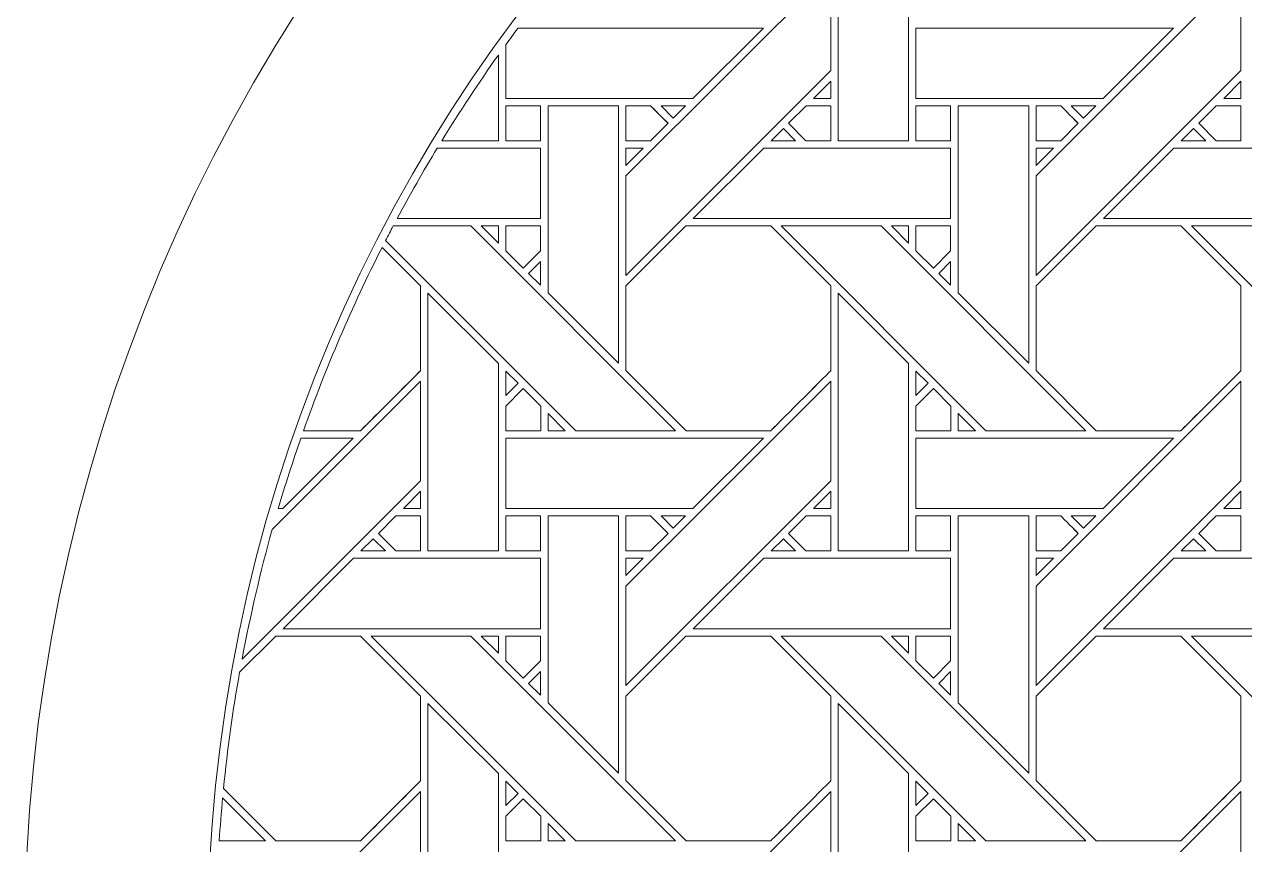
# Model space of a CAD drawing. Header units: inches. Extents: x 8.38 to 16.38, y 5.09 to 13.09.
# Drawn here: x 8.383 to 11.205, y 9.324 to 11.221 of the extents above; entities that cross this region are included whole.
import ezdxf

# ---------------------------------------------------------------- set-up
doc = ezdxf.new("R2010")
doc.units = ezdxf.units.IN
doc.header["$MEASUREMENT"] = 0
doc.layers.add('Design', color=7, linetype='Continuous', lineweight=0)

msp = doc.modelspace()

# ---------------------------------------------------------------- linework, layer by layer
at = {"layer": 'Design'}
for points, knots in [([(12.3829, 13.0948), (10.1737, 13.0948), (8.3829, 11.3039), (8.3829, 9.0948), (8.3829, 6.8856), (10.1737, 5.0948), (12.3829, 5.0948), (14.592, 5.0948), (16.3829, 6.8856), (16.3829, 9.0948), (16.3829, 11.3039), (14.592, 13.0948), (12.3829, 13.0948)], [0, 0, 0, 0, 1, 1, 1, 2, 2, 2, 3, 3, 3, 4, 4, 4, 4]), ([(12.3829, 12.6711), (10.4077, 12.6711), (8.8066, 11.0699), (8.8066, 9.0948), (8.8066, 7.1196), (10.4077, 5.5185), (12.3829, 5.5185), (14.358, 5.5185), (15.9592, 7.1196), (15.9592, 9.0948), (15.9592, 11.0699), (14.358, 12.6711), (12.3829, 12.6711)], [0, 0, 0, 0, 1, 1, 1, 2, 2, 2, 3, 3, 3, 4, 4, 4, 4]), ([(10.265, 10.9519), (10.265, 10.9519), (10.265, 11.5477), (10.265, 11.5477), (10.265, 11.5477), (10.4278, 11.3855), (10.4278, 11.3855), (10.4278, 11.3855), (10.4278, 10.9519), (10.4278, 10.9519), (10.4278, 10.9519), (10.265, 10.9519), (10.265, 10.9519)], [0, 0, 0, 0, 1, 1, 1, 2, 2, 2, 3, 3, 3, 4, 4, 4, 4]), ([(10.2479, 11.1141), (10.2479, 11.1141), (9.7742, 10.6404), (9.7742, 10.6404), (9.7742, 10.6404), (9.7742, 10.8705), (9.7742, 10.8705), (9.7742, 10.8705), (10.2479, 11.3441), (10.2479, 11.3441), (10.2479, 11.3441), (10.2479, 11.1141), (10.2479, 11.1141)], [0, 0, 0, 0, 1, 1, 1, 2, 2, 2, 3, 3, 3, 4, 4, 4, 4]), ([(11.1966, 11.1141), (11.1966, 11.1141), (10.7229, 10.6404), (10.7229, 10.6404), (10.7229, 10.6404), (10.7229, 10.8705), (10.7229, 10.8705), (10.7229, 10.8705), (11.1966, 11.3441), (11.1966, 11.3441), (11.1966, 11.3441), (11.1966, 11.1141), (11.1966, 11.1141)], [0, 0, 0, 0, 1, 1, 1, 2, 2, 2, 3, 3, 3, 4, 4, 4, 4]), ([(9.5244, 11.2126), (9.5244, 11.2126), (10.0921, 11.2126), (10.0921, 11.2126), (10.0921, 11.2126), (9.9293, 11.0499), (9.9293, 11.0499), (9.9293, 11.0499), (9.4964, 11.0499), (9.4964, 11.0499), (9.4964, 11.0499), (9.4964, 11.1741), (9.4964, 11.1741), (9.5057, 11.187), (9.515, 11.1999), (9.5244, 11.2126)], [0, 0, 0, 0, 1, 1, 1, 2, 2, 2, 3, 3, 3, 4, 4, 4, 5, 5, 5, 5]), ([(11.0408, 11.2126), (11.0408, 11.2126), (10.8781, 11.0499), (10.8781, 11.0499), (10.8781, 11.0499), (10.4451, 11.0499), (10.4451, 11.0499), (10.4451, 11.0499), (10.4451, 11.2126), (10.4451, 11.2126), (10.4451, 11.2126), (11.0408, 11.2126), (11.0408, 11.2126)], [0, 0, 0, 0, 1, 1, 1, 2, 2, 2, 3, 3, 3, 4, 4, 4, 4]), ([(9.4791, 10.9519), (9.4791, 10.9519), (9.3483, 10.9519), (9.3483, 10.9519), (9.3897, 11.0195), (9.4333, 11.0856), (9.4791, 11.1502), (9.4791, 11.1502), (9.4791, 10.9519), (9.4791, 10.9519)], [0, 0, 0, 0, 1, 1, 1, 2, 2, 2, 3, 3, 3, 3]), ([(10.2081, 11.0499), (10.2081, 11.0499), (10.2479, 11.0897), (10.2479, 11.0897), (10.2479, 11.0897), (10.2479, 11.0499), (10.2479, 11.0499), (10.2479, 11.0499), (10.2081, 11.0499), (10.2081, 11.0499)], [0, 0, 0, 0, 1, 1, 1, 2, 2, 2, 3, 3, 3, 3]), ([(11.1568, 11.0499), (11.1568, 11.0499), (11.1966, 11.0897), (11.1966, 11.0897), (11.1966, 11.0897), (11.1966, 11.0499), (11.1966, 11.0499), (11.1966, 11.0499), (11.1568, 11.0499), (11.1568, 11.0499)], [0, 0, 0, 0, 1, 1, 1, 2, 2, 2, 3, 3, 3, 3]), ([(9.4963, 10.9519), (9.4963, 10.9519), (9.4963, 11.0327), (9.4963, 11.0327), (9.4963, 11.0327), (9.5766, 11.0327), (9.5766, 11.0327), (9.5766, 11.0327), (9.5766, 10.9519), (9.5766, 10.9519), (9.5766, 10.9519), (9.4963, 10.9519), (9.4963, 10.9519)], [0, 0, 0, 0, 1, 1, 1, 2, 2, 2, 3, 3, 3, 4, 4, 4, 4]), ([(9.4963, 11.0327), (9.4963, 11.0327), (9.5766, 11.0327), (9.5766, 11.0327), (9.5766, 11.0327), (9.5766, 10.9519), (9.5766, 10.9519), (9.5766, 10.9519), (9.4963, 10.9519), (9.4963, 10.9519), (9.4963, 10.9519), (9.4963, 11.0327), (9.4963, 11.0327)], [0, 0, 0, 0, 1, 1, 1, 2, 2, 2, 3, 3, 3, 4, 4, 4, 4]), ([(9.5942, 10.6004), (9.5942, 10.6004), (9.5942, 11.0326), (9.5942, 11.0326), (9.5942, 11.0326), (9.7571, 11.0326), (9.7571, 11.0326), (9.7571, 11.0326), (9.7571, 10.4375), (9.7571, 10.4375), (9.7571, 10.4375), (9.5942, 10.6004), (9.5942, 10.6004)], [0, 0, 0, 0, 1, 1, 1, 2, 2, 2, 3, 3, 3, 4, 4, 4, 4]), ([(9.7742, 10.9519), (9.7742, 10.9519), (9.7742, 11.0327), (9.7742, 11.0327), (9.7742, 11.0327), (9.8313, 11.0327), (9.8313, 11.0327), (9.8364, 11.0276), (9.8672, 10.9967), (9.8716, 10.9923), (9.8716, 10.9923), (9.8312, 10.9519), (9.8312, 10.9519), (9.8312, 10.9519), (9.7742, 10.9519), (9.7742, 10.9519)], [0, 0, 0, 0, 1, 1, 1, 2, 2, 2, 3, 3, 3, 4, 4, 4, 5, 5, 5, 5]), ([(9.8557, 11.0082), (9.8557, 11.0082), (9.8716, 10.9923), (9.8716, 10.9923), (9.8716, 10.9923), (9.8312, 10.9519), (9.8312, 10.9519), (9.8312, 10.9519), (9.7742, 10.9519), (9.7742, 10.9519), (9.7742, 10.9519), (9.7742, 11.0327), (9.7742, 11.0327), (9.7742, 11.0327), (9.8313, 11.0327), (9.8313, 11.0327), (9.8366, 11.0273), (9.8465, 11.0175), (9.8557, 11.0082)], [0, 0, 0, 0, 1, 1, 1, 2, 2, 2, 3, 3, 3, 4, 4, 4, 5, 5, 5, 6, 6, 6, 6]), ([(9.8556, 11.0326), (9.8556, 11.0326), (9.9121, 11.0326), (9.9121, 11.0326), (9.9121, 11.0326), (9.8838, 11.0045), (9.8838, 11.0045), (9.8838, 11.0045), (9.8556, 11.0326), (9.8556, 11.0326)], [0, 0, 0, 0, 1, 1, 1, 2, 2, 2, 3, 3, 3, 3]), ([(10.1504, 10.9923), (10.1504, 10.9923), (10.1908, 11.0327), (10.1908, 11.0327), (10.1908, 11.0327), (10.2479, 11.0327), (10.2479, 11.0327), (10.2479, 11.0327), (10.2479, 10.9519), (10.2479, 10.9519), (10.2479, 10.9519), (10.1907, 10.9519), (10.1907, 10.9519), (10.1907, 10.9519), (10.1504, 10.9923), (10.1504, 10.9923)], [0, 0, 0, 0, 1, 1, 1, 2, 2, 2, 3, 3, 3, 4, 4, 4, 5, 5, 5, 5]), ([(10.2479, 11.0327), (10.2479, 11.0327), (10.2479, 10.9519), (10.2479, 10.9519), (10.2479, 10.9519), (10.1907, 10.9519), (10.1907, 10.9519), (10.1907, 10.9519), (10.1504, 10.9923), (10.1504, 10.9923), (10.1504, 10.9923), (10.1908, 11.0327), (10.1908, 11.0327), (10.1908, 11.0327), (10.2479, 11.0327), (10.2479, 11.0327)], [0, 0, 0, 0, 1, 1, 1, 2, 2, 2, 3, 3, 3, 4, 4, 4, 5, 5, 5, 5]), ([(10.4451, 10.9519), (10.4451, 10.9519), (10.4451, 11.0327), (10.4451, 11.0327), (10.4451, 11.0327), (10.5253, 11.0327), (10.5253, 11.0327), (10.5253, 11.0327), (10.5253, 10.9519), (10.5253, 10.9519), (10.5253, 10.9519), (10.4451, 10.9519), (10.4451, 10.9519)], [0, 0, 0, 0, 1, 1, 1, 2, 2, 2, 3, 3, 3, 4, 4, 4, 4]), ([(10.5253, 11.0327), (10.5253, 11.0327), (10.5253, 10.9519), (10.5253, 10.9519), (10.5253, 10.9519), (10.4451, 10.9519), (10.4451, 10.9519), (10.4451, 10.9519), (10.4451, 11.0327), (10.4451, 11.0327), (10.4451, 11.0327), (10.5253, 11.0327), (10.5253, 11.0327)], [0, 0, 0, 0, 1, 1, 1, 2, 2, 2, 3, 3, 3, 4, 4, 4, 4]), ([(10.5429, 10.6005), (10.5429, 10.6005), (10.5429, 11.0326), (10.5429, 11.0326), (10.5429, 11.0326), (10.7058, 11.0326), (10.7058, 11.0326), (10.7058, 11.0326), (10.7058, 10.4375), (10.7058, 10.4375), (10.7058, 10.4375), (10.5429, 10.6005), (10.5429, 10.6005)], [0, 0, 0, 0, 1, 1, 1, 2, 2, 2, 3, 3, 3, 4, 4, 4, 4]), ([(10.7229, 10.9519), (10.7229, 10.9519), (10.7229, 11.0327), (10.7229, 11.0327), (10.7229, 11.0327), (10.78, 11.0327), (10.78, 11.0327), (10.7851, 11.0276), (10.8159, 10.9967), (10.8203, 10.9923), (10.8203, 10.9923), (10.7799, 10.9519), (10.7799, 10.9519), (10.7799, 10.9519), (10.7229, 10.9519), (10.7229, 10.9519)], [0, 0, 0, 0, 1, 1, 1, 2, 2, 2, 3, 3, 3, 4, 4, 4, 5, 5, 5, 5]), ([(10.8203, 10.9923), (10.8203, 10.9923), (10.7799, 10.9519), (10.7799, 10.9519), (10.7799, 10.9519), (10.7229, 10.9519), (10.7229, 10.9519), (10.7229, 10.9519), (10.7229, 11.0327), (10.7229, 11.0327), (10.7229, 11.0327), (10.78, 11.0327), (10.78, 11.0327), (10.7852, 11.0275), (10.816, 10.9966), (10.8203, 10.9923)], [0, 0, 0, 0, 1, 1, 1, 2, 2, 2, 3, 3, 3, 4, 4, 4, 5, 5, 5, 5]), ([(10.8325, 11.0045), (10.8325, 11.0045), (10.8044, 11.0326), (10.8044, 11.0326), (10.8044, 11.0326), (10.8608, 11.0326), (10.8608, 11.0326), (10.8608, 11.0326), (10.8325, 11.0045), (10.8325, 11.0045)], [0, 0, 0, 0, 1, 1, 1, 2, 2, 2, 3, 3, 3, 3]), ([(11.1395, 10.9519), (11.1395, 10.9519), (11.0991, 10.9923), (11.0991, 10.9923), (11.0991, 10.9923), (11.1396, 11.0327), (11.1396, 11.0327), (11.1396, 11.0327), (11.1966, 11.0327), (11.1966, 11.0327), (11.1966, 11.0327), (11.1966, 10.9519), (11.1966, 10.9519), (11.1966, 10.9519), (11.1395, 10.9519), (11.1395, 10.9519)], [0, 0, 0, 0, 1, 1, 1, 2, 2, 2, 3, 3, 3, 4, 4, 4, 5, 5, 5, 5]), ([(11.1966, 11.0327), (11.1966, 11.0327), (11.1966, 10.9519), (11.1966, 10.9519), (11.1966, 10.9519), (11.1395, 10.9519), (11.1395, 10.9519), (11.1395, 10.9519), (11.0991, 10.9923), (11.0991, 10.9923), (11.0991, 10.9923), (11.1396, 11.0327), (11.1396, 11.0327), (11.1396, 11.0327), (11.1966, 11.0327), (11.1966, 11.0327)], [0, 0, 0, 0, 1, 1, 1, 2, 2, 2, 3, 3, 3, 4, 4, 4, 5, 5, 5, 5]), ([(10.1666, 10.9519), (10.1666, 10.9519), (10.11, 10.9519), (10.11, 10.9519), (10.11, 10.9519), (10.1383, 10.9801), (10.1383, 10.9801), (10.1383, 10.9801), (10.1666, 10.9519), (10.1666, 10.9519)], [0, 0, 0, 0, 1, 1, 1, 2, 2, 2, 3, 3, 3, 3]), ([(11.1153, 10.9519), (11.1153, 10.9519), (11.0588, 10.9519), (11.0588, 10.9519), (11.0588, 10.9519), (11.087, 10.9801), (11.087, 10.9801), (11.087, 10.9801), (11.1153, 10.9519), (11.1153, 10.9519)], [0, 0, 0, 0, 1, 1, 1, 2, 2, 2, 3, 3, 3, 3]), ([(9.3377, 10.9347), (9.3377, 10.9347), (9.5766, 10.9347), (9.5766, 10.9347), (9.5766, 10.9347), (9.5766, 10.7719), (9.5766, 10.7719), (9.5766, 10.7719), (9.245, 10.7719), (9.245, 10.7719), (9.2746, 10.827), (9.3054, 10.8814), (9.3377, 10.9347)], [0, 0, 0, 0, 1, 1, 1, 2, 2, 2, 3, 3, 3, 4, 4, 4, 4]), ([(9.814, 10.9347), (9.814, 10.9347), (9.7742, 10.8949), (9.7742, 10.8949), (9.7742, 10.8949), (9.7742, 10.9347), (9.7742, 10.9347), (9.7742, 10.9347), (9.814, 10.9347), (9.814, 10.9347)], [0, 0, 0, 0, 1, 1, 1, 2, 2, 2, 3, 3, 3, 3]), ([(10.5253, 10.9347), (10.5253, 10.9347), (10.5253, 10.7719), (10.5253, 10.7719), (10.5253, 10.7719), (9.93, 10.7719), (9.93, 10.7719), (9.93, 10.7719), (10.0929, 10.9347), (10.0929, 10.9347), (10.0929, 10.9347), (10.5253, 10.9347), (10.5253, 10.9347)], [0, 0, 0, 0, 1, 1, 1, 2, 2, 2, 3, 3, 3, 4, 4, 4, 4]), ([(10.7229, 10.8949), (10.7229, 10.8949), (10.7229, 10.9347), (10.7229, 10.9347), (10.7229, 10.9347), (10.7628, 10.9347), (10.7628, 10.9347), (10.7628, 10.9347), (10.7229, 10.8949), (10.7229, 10.8949)], [0, 0, 0, 0, 1, 1, 1, 2, 2, 2, 3, 3, 3, 3]), ([(11.4741, 10.9347), (11.4741, 10.9347), (11.4741, 10.7719), (11.4741, 10.7719), (11.4741, 10.7719), (10.8788, 10.7719), (10.8788, 10.7719), (10.8788, 10.7719), (11.0416, 10.9347), (11.0416, 10.9347), (11.0416, 10.9347), (11.4741, 10.9347), (11.4741, 10.9347)], [0, 0, 0, 0, 1, 1, 1, 2, 2, 2, 3, 3, 3, 4, 4, 4, 4]), ([(9.8892, 10.2811), (9.8892, 10.2811), (9.6582, 10.2811), (9.6582, 10.2811), (9.6582, 10.2811), (9.2183, 10.7212), (9.2183, 10.7212), (9.2241, 10.7324), (9.2301, 10.7436), (9.236, 10.7548), (9.236, 10.7548), (9.4156, 10.7548), (9.4156, 10.7548), (9.4156, 10.7548), (9.8892, 10.2811), (9.8892, 10.2811)], [0, 0, 0, 0, 1, 1, 1, 2, 2, 2, 3, 3, 3, 4, 4, 4, 5, 5, 5, 5]), ([(9.4397, 10.7548), (9.4397, 10.7548), (9.4791, 10.7548), (9.4791, 10.7548), (9.4791, 10.7548), (9.4791, 10.715), (9.4791, 10.715), (9.4791, 10.715), (9.4397, 10.7548), (9.4397, 10.7548)], [0, 0, 0, 0, 1, 1, 1, 2, 2, 2, 3, 3, 3, 3]), ([(9.4963, 10.6976), (9.4963, 10.6976), (9.4963, 10.7548), (9.4963, 10.7548), (9.4963, 10.7548), (9.5766, 10.7548), (9.5766, 10.7548), (9.5766, 10.7548), (9.5766, 10.6972), (9.5766, 10.6972), (9.5766, 10.6972), (9.5366, 10.6573), (9.5366, 10.6573), (9.5366, 10.6573), (9.4963, 10.6976), (9.4963, 10.6976)], [0, 0, 0, 0, 1, 1, 1, 2, 2, 2, 3, 3, 3, 4, 4, 4, 5, 5, 5, 5]), ([(9.5766, 10.6972), (9.5766, 10.6972), (9.5366, 10.6573), (9.5366, 10.6573), (9.5366, 10.6573), (9.4963, 10.6976), (9.4963, 10.6976), (9.4963, 10.6976), (9.4963, 10.7548), (9.4963, 10.7548), (9.4963, 10.7548), (9.5766, 10.7548), (9.5766, 10.7548), (9.5766, 10.7548), (9.5766, 10.6972), (9.5766, 10.6972)], [0, 0, 0, 0, 1, 1, 1, 2, 2, 2, 3, 3, 3, 4, 4, 4, 5, 5, 5, 5]), ([(9.9129, 10.7548), (9.9129, 10.7548), (10.1091, 10.7548), (10.1091, 10.7548), (10.1091, 10.7548), (10.2478, 10.6161), (10.2478, 10.6161), (10.2478, 10.6161), (10.2478, 10.4199), (10.2478, 10.4199), (10.23, 10.4019), (10.1181, 10.2902), (10.1091, 10.2812), (10.1091, 10.2812), (9.9134, 10.2812), (9.9134, 10.2812), (9.9134, 10.2812), (9.7742, 10.4204), (9.7742, 10.4204), (9.7742, 10.4204), (9.7742, 10.6161), (9.7742, 10.6161), (9.7742, 10.6161), (9.9129, 10.7548), (9.9129, 10.7548)], [0, 0, 0, 0, 1, 1, 1, 2, 2, 2, 3, 3, 3, 4, 4, 4, 5, 5, 5, 6, 6, 6, 7, 7, 7, 8, 8, 8, 8]), ([(10.1091, 10.7548), (10.1091, 10.7548), (10.2478, 10.6161), (10.2478, 10.6161), (10.2478, 10.6161), (10.2478, 10.4199), (10.2478, 10.4199), (10.23, 10.4018), (10.118, 10.2901), (10.1091, 10.2812), (10.1091, 10.2812), (9.9134, 10.2812), (9.9134, 10.2812), (9.9134, 10.2812), (9.7742, 10.4204), (9.7742, 10.4204), (9.7742, 10.4204), (9.7742, 10.6161), (9.7742, 10.6161), (9.7742, 10.6161), (9.9129, 10.7548), (9.9129, 10.7548), (9.9129, 10.7548), (10.1091, 10.7548), (10.1091, 10.7548)], [0, 0, 0, 0, 1, 1, 1, 2, 2, 2, 3, 3, 3, 4, 4, 4, 5, 5, 5, 6, 6, 6, 7, 7, 7, 8, 8, 8, 8]), ([(10.838, 10.2811), (10.838, 10.2811), (10.6069, 10.2811), (10.6069, 10.2811), (10.6069, 10.2811), (10.1334, 10.7548), (10.1334, 10.7548), (10.1334, 10.7548), (10.3643, 10.7548), (10.3643, 10.7548), (10.3643, 10.7548), (10.838, 10.2811), (10.838, 10.2811)], [0, 0, 0, 0, 1, 1, 1, 2, 2, 2, 3, 3, 3, 4, 4, 4, 4]), ([(10.3884, 10.7548), (10.3884, 10.7548), (10.4279, 10.7548), (10.4279, 10.7548), (10.4279, 10.7548), (10.4279, 10.715), (10.4279, 10.715), (10.4279, 10.715), (10.3884, 10.7548), (10.3884, 10.7548)], [0, 0, 0, 0, 1, 1, 1, 2, 2, 2, 3, 3, 3, 3]), ([(10.5253, 10.7548), (10.5253, 10.7548), (10.5253, 10.6972), (10.5253, 10.6972), (10.5253, 10.6972), (10.4854, 10.6573), (10.4854, 10.6573), (10.4854, 10.6573), (10.445, 10.6976), (10.445, 10.6976), (10.445, 10.6976), (10.445, 10.7548), (10.445, 10.7548), (10.445, 10.7548), (10.5253, 10.7548), (10.5253, 10.7548)], [0, 0, 0, 0, 1, 1, 1, 2, 2, 2, 3, 3, 3, 4, 4, 4, 5, 5, 5, 5]), ([(10.5253, 10.6972), (10.5253, 10.6972), (10.4854, 10.6573), (10.4854, 10.6573), (10.4854, 10.6573), (10.445, 10.6976), (10.445, 10.6976), (10.445, 10.6976), (10.445, 10.7548), (10.445, 10.7548), (10.445, 10.7548), (10.5253, 10.7548), (10.5253, 10.7548), (10.5253, 10.7548), (10.5253, 10.6972), (10.5253, 10.6972)], [0, 0, 0, 0, 1, 1, 1, 2, 2, 2, 3, 3, 3, 4, 4, 4, 5, 5, 5, 5]), ([(10.8616, 10.7548), (10.8616, 10.7548), (11.0578, 10.7548), (11.0578, 10.7548), (11.0578, 10.7548), (11.1966, 10.6161), (11.1966, 10.6161), (11.1966, 10.6161), (11.1966, 10.4198), (11.1966, 10.4198), (11.1788, 10.4019), (11.0669, 10.2902), (11.0579, 10.2812), (11.0579, 10.2812), (10.8622, 10.2812), (10.8622, 10.2812), (10.8622, 10.2812), (10.7229, 10.4204), (10.7229, 10.4204), (10.7229, 10.4204), (10.7229, 10.6161), (10.7229, 10.6161), (10.7229, 10.6161), (10.8616, 10.7548), (10.8616, 10.7548)], [0, 0, 0, 0, 1, 1, 1, 2, 2, 2, 3, 3, 3, 4, 4, 4, 5, 5, 5, 6, 6, 6, 7, 7, 7, 8, 8, 8, 8]), ([(10.8616, 10.7548), (10.8616, 10.7548), (11.0578, 10.7548), (11.0578, 10.7548), (11.0578, 10.7548), (11.1966, 10.6161), (11.1966, 10.6161), (11.1966, 10.6161), (11.1966, 10.4198), (11.1966, 10.4198), (11.1787, 10.4019), (11.0668, 10.2901), (11.0579, 10.2812), (11.0579, 10.2812), (10.8622, 10.2812), (10.8622, 10.2812), (10.8622, 10.2812), (10.7229, 10.4204), (10.7229, 10.4204), (10.7229, 10.4204), (10.7229, 10.6161), (10.7229, 10.6161), (10.7229, 10.6161), (10.8616, 10.7548), (10.8616, 10.7548)], [0, 0, 0, 0, 1, 1, 1, 2, 2, 2, 3, 3, 3, 4, 4, 4, 5, 5, 5, 6, 6, 6, 7, 7, 7, 8, 8, 8, 8]), ([(11.313, 10.7548), (11.313, 10.7548), (11.7867, 10.2811), (11.7867, 10.2811), (11.7867, 10.2811), (11.5556, 10.2811), (11.5556, 10.2811), (11.5556, 10.2811), (11.0821, 10.7548), (11.0821, 10.7548), (11.0821, 10.7548), (11.313, 10.7548), (11.313, 10.7548)], [0, 0, 0, 0, 1, 1, 1, 2, 2, 2, 3, 3, 3, 4, 4, 4, 4]), ([(9.2991, 10.6161), (9.2991, 10.6161), (9.2991, 10.4199), (9.2991, 10.4199), (9.2813, 10.4019), (9.1694, 10.2902), (9.1604, 10.2812), (9.1604, 10.2812), (9.0284, 10.2812), (9.0284, 10.2812), (9.08, 10.4271), (9.1407, 10.5686), (9.2101, 10.7051), (9.2101, 10.7051), (9.2991, 10.6161), (9.2991, 10.6161)], [0, 0, 0, 0, 1, 1, 1, 2, 2, 2, 3, 3, 3, 4, 4, 4, 5, 5, 5, 5]), ([(9.2991, 10.6161), (9.2991, 10.6161), (9.2991, 10.4199), (9.2991, 10.4199), (9.2811, 10.4017), (9.1692, 10.29), (9.1604, 10.2812), (9.1604, 10.2812), (9.0284, 10.2812), (9.0284, 10.2812), (9.08, 10.4271), (9.1407, 10.5686), (9.2101, 10.7051), (9.2101, 10.7051), (9.2991, 10.6161), (9.2991, 10.6161)], [0, 0, 0, 0, 1, 1, 1, 2, 2, 2, 3, 3, 3, 4, 4, 4, 5, 5, 5, 5]), ([(9.5766, 10.6729), (9.5766, 10.6729), (9.5766, 10.6178), (9.5766, 10.6178), (9.5766, 10.6178), (9.5488, 10.6452), (9.5488, 10.6452), (9.5488, 10.6452), (9.5766, 10.6729), (9.5766, 10.6729)], [0, 0, 0, 0, 1, 1, 1, 2, 2, 2, 3, 3, 3, 3]), ([(10.5253, 10.6729), (10.5253, 10.6729), (10.5253, 10.6178), (10.5253, 10.6178), (10.5253, 10.6178), (10.4976, 10.6452), (10.4976, 10.6452), (10.4976, 10.6452), (10.5253, 10.6729), (10.5253, 10.6729)], [0, 0, 0, 0, 1, 1, 1, 2, 2, 2, 3, 3, 3, 3]), ([(9.4791, 10.4368), (9.4791, 10.4368), (9.4791, 10.0031), (9.4791, 10.0031), (9.4791, 10.0031), (9.3163, 10.0031), (9.3163, 10.0031), (9.3163, 10.0031), (9.3163, 10.599), (9.3163, 10.599), (9.3163, 10.599), (9.4791, 10.4368), (9.4791, 10.4368)], [0, 0, 0, 0, 1, 1, 1, 2, 2, 2, 3, 3, 3, 4, 4, 4, 4]), ([(10.265, 10.0031), (10.265, 10.0031), (10.265, 10.599), (10.265, 10.599), (10.265, 10.599), (10.4278, 10.4368), (10.4278, 10.4368), (10.4278, 10.4368), (10.4278, 10.0031), (10.4278, 10.0031), (10.4278, 10.0031), (10.265, 10.0031), (10.265, 10.0031)], [0, 0, 0, 0, 1, 1, 1, 2, 2, 2, 3, 3, 3, 4, 4, 4, 4]), ([(9.4964, 10.3626), (9.4964, 10.3626), (9.4964, 10.4193), (9.4964, 10.4193), (9.4964, 10.4193), (9.5246, 10.3908), (9.5246, 10.3908), (9.5246, 10.3908), (9.4964, 10.3626), (9.4964, 10.3626)], [0, 0, 0, 0, 1, 1, 1, 2, 2, 2, 3, 3, 3, 3]), ([(10.4451, 10.3626), (10.4451, 10.3626), (10.4451, 10.4193), (10.4451, 10.4193), (10.4451, 10.4193), (10.4733, 10.3908), (10.4733, 10.3908), (10.4733, 10.3908), (10.4451, 10.3626), (10.4451, 10.3626)], [0, 0, 0, 0, 1, 1, 1, 2, 2, 2, 3, 3, 3, 3]), ([(9.2992, 10.3954), (9.2992, 10.3954), (9.2992, 10.1654), (9.2992, 10.1654), (9.2992, 10.1654), (8.8864, 9.7526), (8.8864, 9.7526), (8.9054, 9.8541), (8.9286, 9.9541), (8.956, 10.0523), (8.956, 10.0523), (9.2992, 10.3954), (9.2992, 10.3954)], [0, 0, 0, 0, 1, 1, 1, 2, 2, 2, 3, 3, 3, 4, 4, 4, 4]), ([(10.2479, 10.1654), (10.2479, 10.1654), (9.7742, 9.6917), (9.7742, 9.6917), (9.7742, 9.6917), (9.7742, 9.9218), (9.7742, 9.9218), (9.7742, 9.9218), (10.2479, 10.3954), (10.2479, 10.3954), (10.2479, 10.3954), (10.2479, 10.1654), (10.2479, 10.1654)], [0, 0, 0, 0, 1, 1, 1, 2, 2, 2, 3, 3, 3, 4, 4, 4, 4]), ([(11.1966, 10.1654), (11.1966, 10.1654), (10.7229, 9.6917), (10.7229, 9.6917), (10.7229, 9.6917), (10.7229, 9.9218), (10.7229, 9.9218), (10.7229, 9.9218), (11.1966, 10.3954), (11.1966, 10.3954), (11.1966, 10.3954), (11.1966, 10.1654), (11.1966, 10.1654)], [0, 0, 0, 0, 1, 1, 1, 2, 2, 2, 3, 3, 3, 4, 4, 4, 4]), ([(9.4963, 10.2809), (9.4963, 10.2809), (9.4963, 10.3382), (9.4963, 10.3382), (9.4963, 10.3382), (9.5367, 10.3785), (9.5367, 10.3785), (9.5367, 10.3785), (9.577, 10.3382), (9.577, 10.3382), (9.577, 10.3382), (9.577, 10.2809), (9.577, 10.2809), (9.577, 10.2809), (9.4963, 10.2809), (9.4963, 10.2809)], [0, 0, 0, 0, 1, 1, 1, 2, 2, 2, 3, 3, 3, 4, 4, 4, 5, 5, 5, 5]), ([(9.5367, 10.3785), (9.5367, 10.3785), (9.577, 10.3382), (9.577, 10.3382), (9.577, 10.3382), (9.577, 10.2809), (9.577, 10.2809), (9.577, 10.2809), (9.4963, 10.2809), (9.4963, 10.2809), (9.4963, 10.2809), (9.4963, 10.3382), (9.4963, 10.3382), (9.4963, 10.3382), (9.5367, 10.3785), (9.5367, 10.3785)], [0, 0, 0, 0, 1, 1, 1, 2, 2, 2, 3, 3, 3, 4, 4, 4, 5, 5, 5, 5]), ([(10.4451, 10.2809), (10.4451, 10.2809), (10.4451, 10.3382), (10.4451, 10.3382), (10.4451, 10.3382), (10.4854, 10.3785), (10.4854, 10.3785), (10.4854, 10.3785), (10.5257, 10.3382), (10.5257, 10.3382), (10.5257, 10.3382), (10.5257, 10.2809), (10.5257, 10.2809), (10.5257, 10.2809), (10.4451, 10.2809), (10.4451, 10.2809)], [0, 0, 0, 0, 1, 1, 1, 2, 2, 2, 3, 3, 3, 4, 4, 4, 5, 5, 5, 5]), ([(10.4854, 10.3785), (10.4854, 10.3785), (10.5257, 10.3382), (10.5257, 10.3382), (10.5257, 10.3382), (10.5257, 10.2809), (10.5257, 10.2809), (10.5257, 10.2809), (10.4451, 10.2809), (10.4451, 10.2809), (10.4451, 10.2809), (10.4451, 10.3382), (10.4451, 10.3382), (10.4451, 10.3382), (10.4854, 10.3785), (10.4854, 10.3785)], [0, 0, 0, 0, 1, 1, 1, 2, 2, 2, 3, 3, 3, 4, 4, 4, 5, 5, 5, 5]), ([(9.5943, 10.2811), (9.5943, 10.2811), (9.5943, 10.3209), (9.5943, 10.3209), (9.5943, 10.3209), (9.634, 10.2811), (9.634, 10.2811), (9.634, 10.2811), (9.5943, 10.2811), (9.5943, 10.2811)], [0, 0, 0, 0, 1, 1, 1, 2, 2, 2, 3, 3, 3, 3]), ([(10.543, 10.2811), (10.543, 10.2811), (10.543, 10.3209), (10.543, 10.3209), (10.543, 10.3209), (10.5827, 10.2811), (10.5827, 10.2811), (10.5827, 10.2811), (10.543, 10.2811), (10.543, 10.2811)], [0, 0, 0, 0, 1, 1, 1, 2, 2, 2, 3, 3, 3, 3]), ([(9.1433, 10.2639), (9.1433, 10.2639), (8.9806, 10.1012), (8.9806, 10.1012), (8.9806, 10.1012), (8.9701, 10.1012), (8.9701, 10.1012), (8.9862, 10.156), (9.0036, 10.2102), (9.0223, 10.2639), (9.0223, 10.2639), (9.1433, 10.2639), (9.1433, 10.2639)], [0, 0, 0, 0, 1, 1, 1, 2, 2, 2, 3, 3, 3, 4, 4, 4, 4]), ([(9.4964, 10.1012), (9.4964, 10.1012), (9.4964, 10.2639), (9.4964, 10.2639), (9.4964, 10.2639), (10.0921, 10.2639), (10.0921, 10.2639), (10.0921, 10.2639), (9.9293, 10.1012), (9.9293, 10.1012), (9.9293, 10.1012), (9.4964, 10.1012), (9.4964, 10.1012)], [0, 0, 0, 0, 1, 1, 1, 2, 2, 2, 3, 3, 3, 4, 4, 4, 4]), ([(11.0408, 10.2639), (11.0408, 10.2639), (10.8781, 10.1012), (10.8781, 10.1012), (10.8781, 10.1012), (10.4451, 10.1012), (10.4451, 10.1012), (10.4451, 10.1012), (10.4451, 10.2639), (10.4451, 10.2639), (10.4451, 10.2639), (11.0408, 10.2639), (11.0408, 10.2639)], [0, 0, 0, 0, 1, 1, 1, 2, 2, 2, 3, 3, 3, 4, 4, 4, 4]), ([(9.2594, 10.1012), (9.2594, 10.1012), (9.2992, 10.141), (9.2992, 10.141), (9.2992, 10.141), (9.2992, 10.1012), (9.2992, 10.1012), (9.2992, 10.1012), (9.2594, 10.1012), (9.2594, 10.1012)], [0, 0, 0, 0, 1, 1, 1, 2, 2, 2, 3, 3, 3, 3]), ([(10.2081, 10.1012), (10.2081, 10.1012), (10.2479, 10.141), (10.2479, 10.141), (10.2479, 10.141), (10.2479, 10.1012), (10.2479, 10.1012), (10.2479, 10.1012), (10.2081, 10.1012), (10.2081, 10.1012)], [0, 0, 0, 0, 1, 1, 1, 2, 2, 2, 3, 3, 3, 3]), ([(11.1568, 10.1012), (11.1568, 10.1012), (11.1966, 10.141), (11.1966, 10.141), (11.1966, 10.141), (11.1966, 10.1012), (11.1966, 10.1012), (11.1966, 10.1012), (11.1568, 10.1012), (11.1568, 10.1012)], [0, 0, 0, 0, 1, 1, 1, 2, 2, 2, 3, 3, 3, 3]), ([(9.2017, 10.0435), (9.2017, 10.0435), (9.2421, 10.084), (9.2421, 10.084), (9.2421, 10.084), (9.2991, 10.084), (9.2991, 10.084), (9.2991, 10.084), (9.2991, 10.0031), (9.2991, 10.0031), (9.2991, 10.0031), (9.242, 10.0031), (9.242, 10.0031), (9.242, 10.0031), (9.2017, 10.0435), (9.2017, 10.0435)], [0, 0, 0, 0, 1, 1, 1, 2, 2, 2, 3, 3, 3, 4, 4, 4, 5, 5, 5, 5]), ([(9.2991, 10.084), (9.2991, 10.084), (9.2991, 10.0031), (9.2991, 10.0031), (9.2991, 10.0031), (9.242, 10.0031), (9.242, 10.0031), (9.242, 10.0031), (9.2017, 10.0435), (9.2017, 10.0435), (9.2017, 10.0435), (9.2421, 10.084), (9.2421, 10.084), (9.2421, 10.084), (9.2991, 10.084), (9.2991, 10.084)], [0, 0, 0, 0, 1, 1, 1, 2, 2, 2, 3, 3, 3, 4, 4, 4, 5, 5, 5, 5]), ([(9.4963, 10.0031), (9.4963, 10.0031), (9.4963, 10.0839), (9.4963, 10.0839), (9.4963, 10.0839), (9.5766, 10.0839), (9.5766, 10.0839), (9.5766, 10.0839), (9.5766, 10.0031), (9.5766, 10.0031), (9.5766, 10.0031), (9.4963, 10.0031), (9.4963, 10.0031)], [0, 0, 0, 0, 1, 1, 1, 2, 2, 2, 3, 3, 3, 4, 4, 4, 4]), ([(9.5766, 10.0839), (9.5766, 10.0839), (9.5766, 10.0031), (9.5766, 10.0031), (9.5766, 10.0031), (9.4963, 10.0031), (9.4963, 10.0031), (9.4963, 10.0031), (9.4963, 10.0839), (9.4963, 10.0839), (9.4963, 10.0839), (9.5766, 10.0839), (9.5766, 10.0839)], [0, 0, 0, 0, 1, 1, 1, 2, 2, 2, 3, 3, 3, 4, 4, 4, 4]), ([(9.7571, 10.0839), (9.7571, 10.0839), (9.7571, 9.4888), (9.7571, 9.4888), (9.7571, 9.4888), (9.5942, 9.6517), (9.5942, 9.6517), (9.5942, 9.6517), (9.5942, 10.0839), (9.5942, 10.0839), (9.5942, 10.0839), (9.7571, 10.0839), (9.7571, 10.0839)], [0, 0, 0, 0, 1, 1, 1, 2, 2, 2, 3, 3, 3, 4, 4, 4, 4]), ([(9.8313, 10.0839), (9.8364, 10.0788), (9.8672, 10.048), (9.8716, 10.0436), (9.8716, 10.0436), (9.8312, 10.0032), (9.8312, 10.0032), (9.8312, 10.0032), (9.7742, 10.0032), (9.7742, 10.0032), (9.7742, 10.0032), (9.7742, 10.0839), (9.7742, 10.0839), (9.7742, 10.0839), (9.8313, 10.0839), (9.8313, 10.0839)], [0, 0, 0, 0, 1, 1, 1, 2, 2, 2, 3, 3, 3, 4, 4, 4, 5, 5, 5, 5]), ([(9.8559, 10.0593), (9.8559, 10.0593), (9.8716, 10.0436), (9.8716, 10.0436), (9.8716, 10.0436), (9.8312, 10.0032), (9.8312, 10.0032), (9.8312, 10.0032), (9.7742, 10.0032), (9.7742, 10.0032), (9.7742, 10.0032), (9.7742, 10.0839), (9.7742, 10.0839), (9.7742, 10.0839), (9.8313, 10.0839), (9.8313, 10.0839), (9.8366, 10.0786), (9.8466, 10.0686), (9.8559, 10.0593)], [0, 0, 0, 0, 1, 1, 1, 2, 2, 2, 3, 3, 3, 4, 4, 4, 5, 5, 5, 6, 6, 6, 6]), ([(9.8556, 10.0839), (9.8556, 10.0839), (9.9121, 10.0839), (9.9121, 10.0839), (9.9121, 10.0839), (9.8838, 10.0557), (9.8838, 10.0557), (9.8838, 10.0557), (9.8556, 10.0839), (9.8556, 10.0839)], [0, 0, 0, 0, 1, 1, 1, 2, 2, 2, 3, 3, 3, 3]), ([(10.2479, 10.084), (10.2479, 10.084), (10.2479, 10.0031), (10.2479, 10.0031), (10.2479, 10.0031), (10.1907, 10.0031), (10.1907, 10.0031), (10.1907, 10.0031), (10.1504, 10.0435), (10.1504, 10.0435), (10.1504, 10.0435), (10.1908, 10.084), (10.1908, 10.084), (10.1908, 10.084), (10.2479, 10.084), (10.2479, 10.084)], [0, 0, 0, 0, 1, 1, 1, 2, 2, 2, 3, 3, 3, 4, 4, 4, 5, 5, 5, 5]), ([(10.2479, 10.084), (10.2479, 10.084), (10.2479, 10.0031), (10.2479, 10.0031), (10.2479, 10.0031), (10.1907, 10.0031), (10.1907, 10.0031), (10.1907, 10.0031), (10.1504, 10.0435), (10.1504, 10.0435), (10.1504, 10.0435), (10.1908, 10.084), (10.1908, 10.084), (10.1908, 10.084), (10.2479, 10.084), (10.2479, 10.084)], [0, 0, 0, 0, 1, 1, 1, 2, 2, 2, 3, 3, 3, 4, 4, 4, 5, 5, 5, 5]), ([(10.4451, 10.0031), (10.4451, 10.0031), (10.4451, 10.0839), (10.4451, 10.0839), (10.4451, 10.0839), (10.5253, 10.0839), (10.5253, 10.0839), (10.5253, 10.0839), (10.5253, 10.0031), (10.5253, 10.0031), (10.5253, 10.0031), (10.4451, 10.0031), (10.4451, 10.0031)], [0, 0, 0, 0, 1, 1, 1, 2, 2, 2, 3, 3, 3, 4, 4, 4, 4]), ([(10.5253, 10.0839), (10.5253, 10.0839), (10.5253, 10.0031), (10.5253, 10.0031), (10.5253, 10.0031), (10.4451, 10.0031), (10.4451, 10.0031), (10.4451, 10.0031), (10.4451, 10.0839), (10.4451, 10.0839), (10.4451, 10.0839), (10.5253, 10.0839), (10.5253, 10.0839)], [0, 0, 0, 0, 1, 1, 1, 2, 2, 2, 3, 3, 3, 4, 4, 4, 4]), ([(10.7058, 10.0839), (10.7058, 10.0839), (10.7058, 9.4888), (10.7058, 9.4888), (10.7058, 9.4888), (10.5429, 9.6517), (10.5429, 9.6517), (10.5429, 9.6517), (10.5429, 10.0839), (10.5429, 10.0839), (10.5429, 10.0839), (10.7058, 10.0839), (10.7058, 10.0839)], [0, 0, 0, 0, 1, 1, 1, 2, 2, 2, 3, 3, 3, 4, 4, 4, 4]), ([(10.78, 10.0839), (10.7851, 10.0788), (10.8159, 10.048), (10.8203, 10.0436), (10.8203, 10.0436), (10.7799, 10.0032), (10.7799, 10.0032), (10.7799, 10.0032), (10.7229, 10.0032), (10.7229, 10.0032), (10.7229, 10.0032), (10.7229, 10.0839), (10.7229, 10.0839), (10.7229, 10.0839), (10.78, 10.0839), (10.78, 10.0839)], [0, 0, 0, 0, 1, 1, 1, 2, 2, 2, 3, 3, 3, 4, 4, 4, 5, 5, 5, 5]), ([(10.8203, 10.0436), (10.8203, 10.0436), (10.7799, 10.0032), (10.7799, 10.0032), (10.7799, 10.0032), (10.7229, 10.0032), (10.7229, 10.0032), (10.7229, 10.0032), (10.7229, 10.0839), (10.7229, 10.0839), (10.7229, 10.0839), (10.78, 10.0839), (10.78, 10.0839), (10.7852, 10.0787), (10.816, 10.0479), (10.8203, 10.0436)], [0, 0, 0, 0, 1, 1, 1, 2, 2, 2, 3, 3, 3, 4, 4, 4, 5, 5, 5, 5]), ([(10.8044, 10.0839), (10.8044, 10.0839), (10.8608, 10.0839), (10.8608, 10.0839), (10.8608, 10.0839), (10.8326, 10.0557), (10.8326, 10.0557), (10.8326, 10.0557), (10.8044, 10.0839), (10.8044, 10.0839)], [0, 0, 0, 0, 1, 1, 1, 2, 2, 2, 3, 3, 3, 3]), ([(11.1395, 10.0031), (11.1395, 10.0031), (11.0991, 10.0435), (11.0991, 10.0435), (11.0991, 10.0435), (11.1396, 10.084), (11.1396, 10.084), (11.1396, 10.084), (11.1966, 10.084), (11.1966, 10.084), (11.1966, 10.084), (11.1966, 10.0031), (11.1966, 10.0031), (11.1966, 10.0031), (11.1395, 10.0031), (11.1395, 10.0031)], [0, 0, 0, 0, 1, 1, 1, 2, 2, 2, 3, 3, 3, 4, 4, 4, 5, 5, 5, 5]), ([(11.1966, 10.084), (11.1966, 10.084), (11.1966, 10.0031), (11.1966, 10.0031), (11.1966, 10.0031), (11.1395, 10.0031), (11.1395, 10.0031), (11.1395, 10.0031), (11.0991, 10.0435), (11.0991, 10.0435), (11.0991, 10.0435), (11.1396, 10.084), (11.1396, 10.084), (11.1396, 10.084), (11.1966, 10.084), (11.1966, 10.084)], [0, 0, 0, 0, 1, 1, 1, 2, 2, 2, 3, 3, 3, 4, 4, 4, 5, 5, 5, 5]), ([(9.2178, 10.0031), (9.2178, 10.0031), (9.1613, 10.0031), (9.1613, 10.0031), (9.1613, 10.0031), (9.1896, 10.0314), (9.1896, 10.0314), (9.1896, 10.0314), (9.2178, 10.0031), (9.2178, 10.0031)], [0, 0, 0, 0, 1, 1, 1, 2, 2, 2, 3, 3, 3, 3]), ([(10.1666, 10.0031), (10.1666, 10.0031), (10.11, 10.0031), (10.11, 10.0031), (10.11, 10.0031), (10.1383, 10.0314), (10.1383, 10.0314), (10.1383, 10.0314), (10.1666, 10.0031), (10.1666, 10.0031)], [0, 0, 0, 0, 1, 1, 1, 2, 2, 2, 3, 3, 3, 3]), ([(11.1153, 10.0031), (11.1153, 10.0031), (11.0588, 10.0031), (11.0588, 10.0031), (11.0588, 10.0031), (11.087, 10.0314), (11.087, 10.0314), (11.087, 10.0314), (11.1153, 10.0031), (11.1153, 10.0031)], [0, 0, 0, 0, 1, 1, 1, 2, 2, 2, 3, 3, 3, 3]), ([(9.5766, 9.986), (9.5766, 9.986), (9.5766, 9.8232), (9.5766, 9.8232), (9.5766, 9.8232), (8.9813, 9.8232), (8.9813, 9.8232), (8.9813, 9.8232), (9.1442, 9.986), (9.1442, 9.986), (9.1442, 9.986), (9.5766, 9.986), (9.5766, 9.986)], [0, 0, 0, 0, 1, 1, 1, 2, 2, 2, 3, 3, 3, 4, 4, 4, 4]), ([(9.814, 9.986), (9.814, 9.986), (9.7742, 9.9462), (9.7742, 9.9462), (9.7742, 9.9462), (9.7742, 9.986), (9.7742, 9.986), (9.7742, 9.986), (9.814, 9.986), (9.814, 9.986)], [0, 0, 0, 0, 1, 1, 1, 2, 2, 2, 3, 3, 3, 3]), ([(10.5253, 9.986), (10.5253, 9.986), (10.5253, 9.8232), (10.5253, 9.8232), (10.5253, 9.8232), (9.93, 9.8232), (9.93, 9.8232), (9.93, 9.8232), (10.0929, 9.986), (10.0929, 9.986), (10.0929, 9.986), (10.5253, 9.986), (10.5253, 9.986)], [0, 0, 0, 0, 1, 1, 1, 2, 2, 2, 3, 3, 3, 4, 4, 4, 4]), ([(10.7628, 9.986), (10.7628, 9.986), (10.7229, 9.9462), (10.7229, 9.9462), (10.7229, 9.9462), (10.7229, 9.986), (10.7229, 9.986), (10.7229, 9.986), (10.7628, 9.986), (10.7628, 9.986)], [0, 0, 0, 0, 1, 1, 1, 2, 2, 2, 3, 3, 3, 3]), ([(11.4741, 9.986), (11.4741, 9.986), (11.4741, 9.8232), (11.4741, 9.8232), (11.4741, 9.8232), (10.8788, 9.8232), (10.8788, 9.8232), (10.8788, 9.8232), (11.0416, 9.986), (11.0416, 9.986), (11.0416, 9.986), (11.4741, 9.986), (11.4741, 9.986)], [0, 0, 0, 0, 1, 1, 1, 2, 2, 2, 3, 3, 3, 4, 4, 4, 4]), ([(8.9642, 9.8061), (8.9642, 9.8061), (9.1604, 9.8061), (9.1604, 9.8061), (9.1604, 9.8061), (9.2991, 9.6673), (9.2991, 9.6673), (9.2991, 9.6673), (9.2991, 9.4711), (9.2991, 9.4711), (9.2813, 9.4532), (9.1694, 9.3414), (9.1604, 9.3324), (9.1604, 9.3324), (8.9647, 9.3324), (8.9647, 9.3324), (8.9647, 9.3324), (8.8434, 9.4537), (8.8434, 9.4537), (8.8525, 9.5444), (8.8649, 9.6341), (8.8807, 9.7226), (8.8807, 9.7226), (8.9642, 9.8061), (8.9642, 9.8061)], [0, 0, 0, 0, 1, 1, 1, 2, 2, 2, 3, 3, 3, 4, 4, 4, 5, 5, 5, 6, 6, 6, 7, 7, 7, 8, 8, 8, 8]), ([(8.8807, 9.7226), (8.8807, 9.7226), (8.9642, 9.8061), (8.9642, 9.8061), (8.9642, 9.8061), (9.1604, 9.8061), (9.1604, 9.8061), (9.1604, 9.8061), (9.2991, 9.6673), (9.2991, 9.6673), (9.2991, 9.6673), (9.2991, 9.4711), (9.2991, 9.4711), (9.2814, 9.4533), (9.1695, 9.3415), (9.1604, 9.3324), (9.1604, 9.3324), (8.9647, 9.3324), (8.9647, 9.3324), (8.9647, 9.3324), (8.8434, 9.4537), (8.8434, 9.4537), (8.8525, 9.5444), (8.8649, 9.6341), (8.8807, 9.7226)], [0, 0, 0, 0, 1, 1, 1, 2, 2, 2, 3, 3, 3, 4, 4, 4, 5, 5, 5, 6, 6, 6, 7, 7, 7, 8, 8, 8, 8]), ([(9.4156, 9.8061), (9.4156, 9.8061), (9.8892, 9.3324), (9.8892, 9.3324), (9.8892, 9.3324), (9.6582, 9.3324), (9.6582, 9.3324), (9.6582, 9.3324), (9.1846, 9.8061), (9.1846, 9.8061), (9.1846, 9.8061), (9.4156, 9.8061), (9.4156, 9.8061)], [0, 0, 0, 0, 1, 1, 1, 2, 2, 2, 3, 3, 3, 4, 4, 4, 4]), ([(9.4791, 9.8061), (9.4791, 9.8061), (9.4791, 9.7662), (9.4791, 9.7662), (9.4791, 9.7662), (9.4397, 9.8061), (9.4397, 9.8061), (9.4397, 9.8061), (9.4791, 9.8061), (9.4791, 9.8061)], [0, 0, 0, 0, 1, 1, 1, 2, 2, 2, 3, 3, 3, 3]), ([(9.4963, 9.7489), (9.4963, 9.7489), (9.4963, 9.8061), (9.4963, 9.8061), (9.4963, 9.8061), (9.5766, 9.8061), (9.5766, 9.8061), (9.5766, 9.8061), (9.5766, 9.7485), (9.5766, 9.7485), (9.5766, 9.7485), (9.5366, 9.7085), (9.5366, 9.7085), (9.5366, 9.7085), (9.4963, 9.7489), (9.4963, 9.7489)], [0, 0, 0, 0, 1, 1, 1, 2, 2, 2, 3, 3, 3, 4, 4, 4, 5, 5, 5, 5]), ([(9.5366, 9.7085), (9.5366, 9.7085), (9.4963, 9.7489), (9.4963, 9.7489), (9.4963, 9.7489), (9.4963, 9.8061), (9.4963, 9.8061), (9.4963, 9.8061), (9.5766, 9.8061), (9.5766, 9.8061), (9.5766, 9.8061), (9.5766, 9.7485), (9.5766, 9.7485), (9.5766, 9.7485), (9.5366, 9.7085), (9.5366, 9.7085)], [0, 0, 0, 0, 1, 1, 1, 2, 2, 2, 3, 3, 3, 4, 4, 4, 5, 5, 5, 5]), ([(9.9129, 9.8061), (9.9129, 9.8061), (10.1091, 9.8061), (10.1091, 9.8061), (10.1091, 9.8061), (10.2478, 9.6673), (10.2478, 9.6673), (10.2478, 9.6673), (10.2478, 9.4711), (10.2478, 9.4711), (10.23, 9.4532), (10.1181, 9.3414), (10.1091, 9.3324), (10.1091, 9.3324), (9.9134, 9.3324), (9.9134, 9.3324), (9.9134, 9.3324), (9.7742, 9.4717), (9.7742, 9.4717), (9.7742, 9.4717), (9.7742, 9.6673), (9.7742, 9.6673), (9.7742, 9.6673), (9.9129, 9.8061), (9.9129, 9.8061)], [0, 0, 0, 0, 1, 1, 1, 2, 2, 2, 3, 3, 3, 4, 4, 4, 5, 5, 5, 6, 6, 6, 7, 7, 7, 8, 8, 8, 8]), ([(9.7742, 9.6673), (9.7742, 9.6673), (9.9129, 9.8061), (9.9129, 9.8061), (9.9129, 9.8061), (10.1091, 9.8061), (10.1091, 9.8061), (10.1091, 9.8061), (10.2478, 9.6673), (10.2478, 9.6673), (10.2478, 9.6673), (10.2478, 9.4711), (10.2478, 9.4711), (10.2301, 9.4533), (10.1182, 9.3415), (10.1091, 9.3324), (10.1091, 9.3324), (9.9134, 9.3324), (9.9134, 9.3324), (9.9134, 9.3324), (9.7742, 9.4717), (9.7742, 9.4717), (9.7742, 9.4717), (9.7742, 9.6673), (9.7742, 9.6673)], [0, 0, 0, 0, 1, 1, 1, 2, 2, 2, 3, 3, 3, 4, 4, 4, 5, 5, 5, 6, 6, 6, 7, 7, 7, 8, 8, 8, 8]), ([(10.3643, 9.8061), (10.3643, 9.8061), (10.838, 9.3324), (10.838, 9.3324), (10.838, 9.3324), (10.6069, 9.3324), (10.6069, 9.3324), (10.6069, 9.3324), (10.1334, 9.8061), (10.1334, 9.8061), (10.1334, 9.8061), (10.3643, 9.8061), (10.3643, 9.8061)], [0, 0, 0, 0, 1, 1, 1, 2, 2, 2, 3, 3, 3, 4, 4, 4, 4]), ([(10.4279, 9.8061), (10.4279, 9.8061), (10.4279, 9.7662), (10.4279, 9.7662), (10.4279, 9.7662), (10.3884, 9.8061), (10.3884, 9.8061), (10.3884, 9.8061), (10.4279, 9.8061), (10.4279, 9.8061)], [0, 0, 0, 0, 1, 1, 1, 2, 2, 2, 3, 3, 3, 3]), ([(10.5253, 9.8061), (10.5253, 9.8061), (10.5253, 9.7485), (10.5253, 9.7485), (10.5253, 9.7485), (10.4854, 9.7085), (10.4854, 9.7085), (10.4854, 9.7085), (10.445, 9.7489), (10.445, 9.7489), (10.445, 9.7489), (10.445, 9.8061), (10.445, 9.8061), (10.445, 9.8061), (10.5253, 9.8061), (10.5253, 9.8061)], [0, 0, 0, 0, 1, 1, 1, 2, 2, 2, 3, 3, 3, 4, 4, 4, 5, 5, 5, 5]), ([(10.4854, 9.7085), (10.4854, 9.7085), (10.445, 9.7489), (10.445, 9.7489), (10.445, 9.7489), (10.445, 9.8061), (10.445, 9.8061), (10.445, 9.8061), (10.5253, 9.8061), (10.5253, 9.8061), (10.5253, 9.8061), (10.5253, 9.7485), (10.5253, 9.7485), (10.5253, 9.7485), (10.4854, 9.7085), (10.4854, 9.7085)], [0, 0, 0, 0, 1, 1, 1, 2, 2, 2, 3, 3, 3, 4, 4, 4, 5, 5, 5, 5]), ([(10.8616, 9.8061), (10.8616, 9.8061), (11.0578, 9.8061), (11.0578, 9.8061), (11.0578, 9.8061), (11.1966, 9.6673), (11.1966, 9.6673), (11.1966, 9.6673), (11.1966, 9.4711), (11.1966, 9.4711), (11.1788, 9.4532), (11.0669, 9.3414), (11.0579, 9.3324), (11.0579, 9.3324), (10.8622, 9.3324), (10.8622, 9.3324), (10.8622, 9.3324), (10.7229, 9.4717), (10.7229, 9.4717), (10.7229, 9.4717), (10.7229, 9.6673), (10.7229, 9.6673), (10.7229, 9.6673), (10.8616, 9.8061), (10.8616, 9.8061)], [0, 0, 0, 0, 1, 1, 1, 2, 2, 2, 3, 3, 3, 4, 4, 4, 5, 5, 5, 6, 6, 6, 7, 7, 7, 8, 8, 8, 8]), ([(11.0578, 9.8061), (11.0578, 9.8061), (11.1966, 9.6673), (11.1966, 9.6673), (11.1966, 9.6673), (11.1966, 9.4711), (11.1966, 9.4711), (11.1787, 9.4531), (11.0668, 9.3414), (11.0579, 9.3324), (11.0579, 9.3324), (10.8622, 9.3324), (10.8622, 9.3324), (10.8622, 9.3324), (10.7229, 9.4717), (10.7229, 9.4717), (10.7229, 9.4717), (10.7229, 9.6673), (10.7229, 9.6673), (10.7229, 9.6673), (10.8616, 9.8061), (10.8616, 9.8061), (10.8616, 9.8061), (11.0578, 9.8061), (11.0578, 9.8061)], [0, 0, 0, 0, 1, 1, 1, 2, 2, 2, 3, 3, 3, 4, 4, 4, 5, 5, 5, 6, 6, 6, 7, 7, 7, 8, 8, 8, 8]), ([(11.7867, 9.3324), (11.7867, 9.3324), (11.5556, 9.3324), (11.5556, 9.3324), (11.5556, 9.3324), (11.0821, 9.8061), (11.0821, 9.8061), (11.0821, 9.8061), (11.313, 9.8061), (11.313, 9.8061), (11.313, 9.8061), (11.7867, 9.3324), (11.7867, 9.3324)], [0, 0, 0, 0, 1, 1, 1, 2, 2, 2, 3, 3, 3, 4, 4, 4, 4]), ([(9.5766, 9.7242), (9.5766, 9.7242), (9.5766, 9.6691), (9.5766, 9.6691), (9.5766, 9.6691), (9.5488, 9.6964), (9.5488, 9.6964), (9.5488, 9.6964), (9.5766, 9.7242), (9.5766, 9.7242)], [0, 0, 0, 0, 1, 1, 1, 2, 2, 2, 3, 3, 3, 3]), ([(10.5253, 9.7242), (10.5253, 9.7242), (10.5253, 9.6691), (10.5253, 9.6691), (10.5253, 9.6691), (10.4976, 9.6964), (10.4976, 9.6964), (10.4976, 9.6964), (10.5253, 9.7242), (10.5253, 9.7242)], [0, 0, 0, 0, 1, 1, 1, 2, 2, 2, 3, 3, 3, 3]), ([(9.4791, 9.4881), (9.4791, 9.4881), (9.4791, 9.0544), (9.4791, 9.0544), (9.4791, 9.0544), (9.3163, 9.0544), (9.3163, 9.0544), (9.3163, 9.0544), (9.3163, 9.6502), (9.3163, 9.6502), (9.3163, 9.6502), (9.4791, 9.4881), (9.4791, 9.4881)], [0, 0, 0, 0, 1, 1, 1, 2, 2, 2, 3, 3, 3, 4, 4, 4, 4]), ([(10.4278, 9.4881), (10.4278, 9.4881), (10.4278, 9.0544), (10.4278, 9.0544), (10.4278, 9.0544), (10.265, 9.0544), (10.265, 9.0544), (10.265, 9.0544), (10.265, 9.6502), (10.265, 9.6502), (10.265, 9.6502), (10.4278, 9.4881), (10.4278, 9.4881)], [0, 0, 0, 0, 1, 1, 1, 2, 2, 2, 3, 3, 3, 4, 4, 4, 4]), ([(9.4964, 9.4138), (9.4964, 9.4138), (9.4964, 9.4706), (9.4964, 9.4706), (9.4964, 9.4706), (9.5246, 9.442), (9.5246, 9.442), (9.5246, 9.442), (9.4964, 9.4138), (9.4964, 9.4138)], [0, 0, 0, 0, 1, 1, 1, 2, 2, 2, 3, 3, 3, 3]), ([(10.4451, 9.4138), (10.4451, 9.4138), (10.4451, 9.4706), (10.4451, 9.4706), (10.4451, 9.4706), (10.4733, 9.442), (10.4733, 9.442), (10.4733, 9.442), (10.4451, 9.4138), (10.4451, 9.4138)], [0, 0, 0, 0, 1, 1, 1, 2, 2, 2, 3, 3, 3, 3]), ([(9.2992, 9.4467), (9.2992, 9.4467), (9.2992, 9.2166), (9.2992, 9.2166), (9.2992, 9.2166), (8.8414, 8.7588), (8.8414, 8.7588), (8.8346, 8.8304), (8.8301, 8.9025), (8.8277, 8.9753), (8.8277, 8.9753), (9.2992, 9.4467), (9.2992, 9.4467)], [0, 0, 0, 0, 1, 1, 1, 2, 2, 2, 3, 3, 3, 4, 4, 4, 4]), ([(8.9405, 9.3324), (8.9405, 9.3324), (8.8335, 9.3324), (8.8335, 9.3324), (8.8357, 9.3656), (8.8383, 9.3986), (8.8414, 9.4315), (8.8414, 9.4315), (8.9405, 9.3324), (8.9405, 9.3324)], [0, 0, 0, 0, 1, 1, 1, 2, 2, 2, 3, 3, 3, 3]), ([(9.4963, 9.3322), (9.4963, 9.3322), (9.4963, 9.3895), (9.4963, 9.3895), (9.4963, 9.3895), (9.5367, 9.4298), (9.5367, 9.4298), (9.5367, 9.4298), (9.577, 9.3895), (9.577, 9.3895), (9.577, 9.3895), (9.577, 9.3322), (9.577, 9.3322), (9.577, 9.3322), (9.4963, 9.3322), (9.4963, 9.3322)], [0, 0, 0, 0, 1, 1, 1, 2, 2, 2, 3, 3, 3, 4, 4, 4, 5, 5, 5, 5]), ([(9.5367, 9.4298), (9.5367, 9.4298), (9.577, 9.3895), (9.577, 9.3895), (9.577, 9.3895), (9.577, 9.3322), (9.577, 9.3322), (9.577, 9.3322), (9.4963, 9.3322), (9.4963, 9.3322), (9.4963, 9.3322), (9.4963, 9.3895), (9.4963, 9.3895), (9.4963, 9.3895), (9.5367, 9.4298), (9.5367, 9.4298)], [0, 0, 0, 0, 1, 1, 1, 2, 2, 2, 3, 3, 3, 4, 4, 4, 5, 5, 5, 5]), ([(9.7742, 8.9731), (9.7742, 8.9731), (10.2479, 9.4467), (10.2479, 9.4467), (10.2479, 9.4467), (10.2479, 9.2166), (10.2479, 9.2166), (10.2479, 9.2166), (9.7742, 8.743), (9.7742, 8.743), (9.7742, 8.743), (9.7742, 8.9731), (9.7742, 8.9731)], [0, 0, 0, 0, 1, 1, 1, 2, 2, 2, 3, 3, 3, 4, 4, 4, 4]), ([(10.4451, 9.3322), (10.4451, 9.3322), (10.4451, 9.3895), (10.4451, 9.3895), (10.4451, 9.3895), (10.4854, 9.4298), (10.4854, 9.4298), (10.4854, 9.4298), (10.5257, 9.3895), (10.5257, 9.3895), (10.5257, 9.3895), (10.5257, 9.3322), (10.5257, 9.3322), (10.5257, 9.3322), (10.4451, 9.3322), (10.4451, 9.3322)], [0, 0, 0, 0, 1, 1, 1, 2, 2, 2, 3, 3, 3, 4, 4, 4, 5, 5, 5, 5]), ([(10.4854, 9.4298), (10.4854, 9.4298), (10.5257, 9.3895), (10.5257, 9.3895), (10.5257, 9.3895), (10.5257, 9.3322), (10.5257, 9.3322), (10.5257, 9.3322), (10.4451, 9.3322), (10.4451, 9.3322), (10.4451, 9.3322), (10.4451, 9.3895), (10.4451, 9.3895), (10.4451, 9.3895), (10.4854, 9.4298), (10.4854, 9.4298)], [0, 0, 0, 0, 1, 1, 1, 2, 2, 2, 3, 3, 3, 4, 4, 4, 5, 5, 5, 5]), ([(10.7229, 8.9731), (10.7229, 8.9731), (11.1966, 9.4467), (11.1966, 9.4467), (11.1966, 9.4467), (11.1966, 9.2166), (11.1966, 9.2166), (11.1966, 9.2166), (10.7229, 8.743), (10.7229, 8.743), (10.7229, 8.743), (10.7229, 8.9731), (10.7229, 8.9731)], [0, 0, 0, 0, 1, 1, 1, 2, 2, 2, 3, 3, 3, 4, 4, 4, 4]), ([(9.5943, 9.3324), (9.5943, 9.3324), (9.5943, 9.3722), (9.5943, 9.3722), (9.5943, 9.3722), (9.634, 9.3324), (9.634, 9.3324), (9.634, 9.3324), (9.5943, 9.3324), (9.5943, 9.3324)], [0, 0, 0, 0, 1, 1, 1, 2, 2, 2, 3, 3, 3, 3]), ([(10.543, 9.3324), (10.543, 9.3324), (10.543, 9.3722), (10.543, 9.3722), (10.543, 9.3722), (10.5827, 9.3324), (10.5827, 9.3324), (10.5827, 9.3324), (10.543, 9.3324), (10.543, 9.3324)], [0, 0, 0, 0, 1, 1, 1, 2, 2, 2, 3, 3, 3, 3])]:
    msp.add_open_spline(points, degree=3, knots=knots, dxfattribs=at)

doc.saveas('drawing.dxf')
